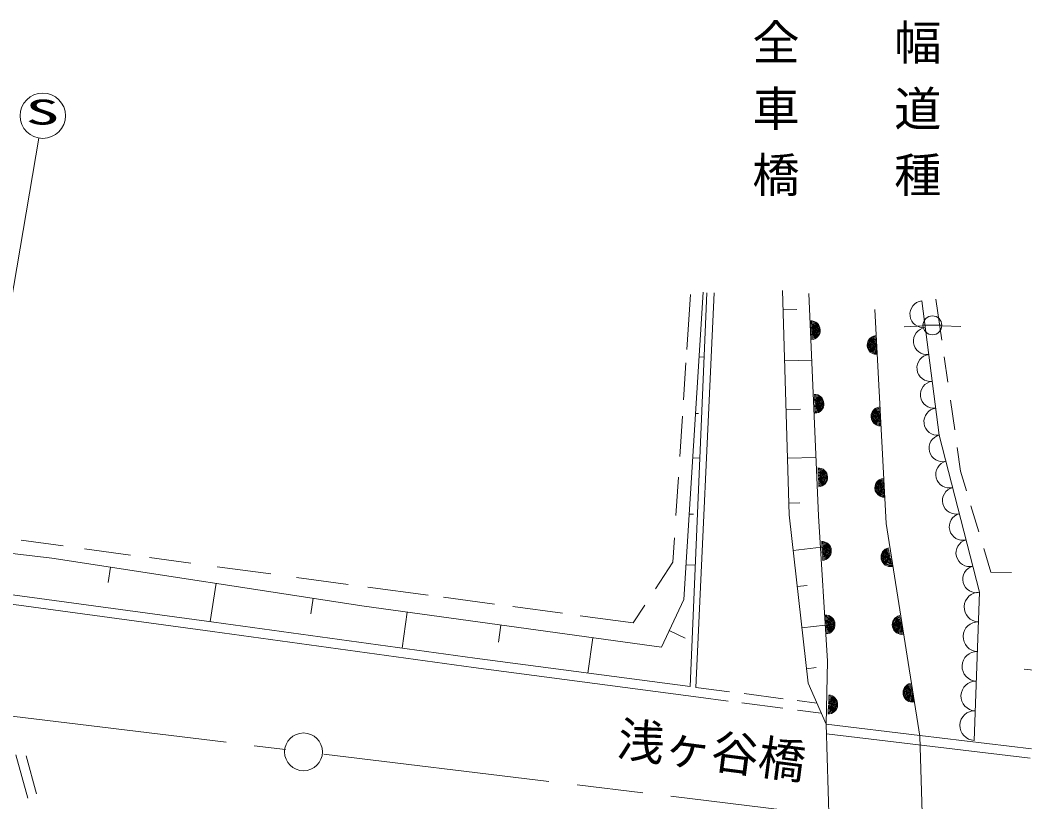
# Model space of a CAD drawing. Units: millimetres, scale not verified. Extents: x 40000 to 680000, y 20000 to 380000.
# Drawn here: x 256762 to 309915, y 278556 to 319899 of the extents above; entities that cross this region are included whole.
import ezdxf
from ezdxf.enums import TextEntityAlignment as Align

# ---------------------------------------------------------------- set-up
doc = ezdxf.new("R2010")
doc.units = ezdxf.units.MM
doc.header["$LTSCALE"] = 1000
doc.linetypes.add('CHAIN', pattern=[18.5, 12, -1.5, 3.5, -1.5])
for name, color, linetype, lineweight in [('M-BGD', 7, 'Continuous', 13), ('M-BMK', 2, 'CHAIN', 13), ('M-BMK-SRVR', 3, 'Continuous', 13), ('M-STR-STR1', 1, 'Continuous', 13), ('M-STR-STRC', 7, 'Continuous', 13)]:
    doc.layers.add(name, color=color, linetype=linetype, lineweight=lineweight)
doc.styles.add('ＭＳ ゴシック', font='')
doc.styles.get('ＭＳ ゴシック').set_extended_font_data('MS Gothic')

msp = doc.modelspace()

# ---------------------------------------------------------------- linework, layer by layer
at = {"layer": 'M-BGD'}
for p, q in [((291877, 289263), (292903, 305509)), ((292219, 305389), (292028, 302477)), ((293092, 305475), (292202, 284653)), ((293484, 305475), (292514, 284610)), ((297091, 305592), (297445, 293737)), ((298491, 305442), (298994, 293677)), ((305209, 305147), (305520, 302973)), ((297857, 304601), (297122, 304579)), ((301969, 304602), (302579, 293280)), ((304456, 305057), (305382, 297954)), ((304525, 303730), (303525, 303671)), ((304521, 303760), (305521, 303760)), ((305525, 303740), (306525, 303690)), ((292946, 302080), (292687, 302096)), ((298642, 301918), (297202, 301875)), ((305647, 302088), (305837, 300761)), ((291982, 301771), (291854, 299822)), ((305975, 299800), (306201, 298224)), ((298047, 299330), (297279, 299307)), ((291797, 298950), (291657, 296823)), ((292641, 299090), (292498, 299099)), ((305382, 297954), (307518, 289639)), ((306332, 297305), (306513, 296046)), ((292718, 296730), (292350, 296753)), ((298862, 296770), (297356, 296725)), ((291585, 295732), (291452, 293705)), ((306513, 296046), (306822, 295011)), ((298013, 294378), (297426, 294360)), ((307062, 294211), (307471, 292841)), ((292392, 293765), (292162, 293779)), ((297445, 293737), (298454, 284830)), ((298994, 293677), (299468, 285992)), ((244669, 293052), (258444, 291450)), ((302579, 293280), (304351, 282028)), ((259038, 292092), (256823, 292391)), ((291375, 292527), (291290, 291237)), ((262609, 291610), (260163, 291941)), ((299163, 292027), (297658, 291856)), ((307738, 291951), (308112, 290699)), ((258444, 291450), (274967, 288911)), ((265801, 291180), (263609, 291475)), ((261419, 290166), (261543, 290974)), ((270032, 290609), (267192, 290992)), ((291290, 291237), (290369, 289821)), ((292476, 291069), (291993, 291099)), ((274114, 290058), (271391, 290425)), ((308112, 290699), (309200, 290682)), ((266818, 288089), (267129, 290115)), ((278341, 289487), (275164, 289916)), ((298395, 290001), (297875, 289942)), ((255706, 289589), (267010, 288063)), ((272137, 288494), (272264, 289326)), ((281852, 289013), (279155, 289377)), ((290685, 286735), (291877, 289263)), ((307518, 289639), (307233, 281810)), ((255642, 289093), (266942, 287568)), ((274967, 288911), (290685, 286735)), ((285450, 288528), (282820, 288883)), ((289804, 288953), (289198, 288022)), ((276976, 286693), (277240, 288596)), ((289198, 288022), (286387, 288401)), ((266942, 287568), (280745, 285670)), ((267010, 288063), (280812, 286165)), ((282076, 287005), (282201, 287909)), ((291950, 287211), (291098, 287612)), ((299350, 287898), (298123, 287759)), ((286798, 285370), (287057, 287237)), ((280812, 286165), (292202, 284653)), ((299468, 285992), (299397, 282662)), ((280745, 285670), (292656, 284088)), ((298873, 285656), (298367, 285599)), ((310869, 285468), (309879, 285569)), ((292514, 284610), (294297, 284380)), ((298454, 284830), (299397, 282662)), ((292656, 284088), (294216, 283886)), ((295068, 284281), (297133, 284014)), ((297864, 283919), (298909, 283784)), ((294939, 283793), (297114, 283512)), ((297894, 283411), (299142, 283250)), ((299414, 282156), (310196, 280869)), ((304350, 282071), (310259, 281365)), ((256540, 281054), (257166, 278759)), ((257075, 280993), (257625, 278978))]:
    msp.add_line(p, q, dxfattribs=at)
msp.add_circle((305021, 303760), 500, dxfattribs=at)
for centre, radius, start, end in [((304548, 304347), 716, 97.4256, 277.4256), ((298589, 303497), 500, 272.8733, 92.8733), ((298589, 303497), 500, 272.8733, 92.8733), ((298589, 303497), 450, 272.8733, 92.8733), ((298589, 303497), 400, 272.8733, 92.8733), ((298589, 303497), 350, 272.8733, 92.8733), ((298589, 303497), 300, 272.8733, 92.8733), ((298589, 303497), 250, 272.8733, 92.8733), ((298589, 303497), 200, 272.8733, 92.8733), ((298589, 303497), 150, 272.8733, 92.8733), ((298589, 303497), 100, 272.8733, 92.8733), ((298589, 303497), 50, 272.8733, 92.8733), ((304734, 302926), 716, 97.4256, 277.4256), ((302071, 302715), 500, 93.0837, 273.0837), ((302071, 302715), 500, 93.0837, 273.0837), ((302071, 302715), 450, 93.0837, 273.0837), ((302071, 302715), 400, 93.0837, 273.0837), ((302071, 302715), 350, 93.0837, 273.0837), ((302071, 302715), 300, 93.0837, 273.0837), ((302071, 302715), 250, 93.0837, 273.0837), ((302071, 302715), 200, 93.0837, 273.0837), ((302071, 302715), 150, 93.0837, 273.0837), ((302071, 302715), 100, 93.0837, 273.0837), ((302071, 302715), 50, 93.0837, 273.0837), ((304919, 301506), 716, 97.4256, 277.4256), ((305104, 300085), 716, 97.4256, 277.4256), ((298784, 299607), 500, 272.8733, 92.8733), ((298784, 299607), 500, 272.8733, 92.8733), ((298784, 299607), 450, 272.8733, 92.8733), ((298784, 299607), 400, 272.8733, 92.8733), ((298784, 299607), 350, 272.8733, 92.8733), ((298784, 299607), 300, 272.8733, 92.8733), ((298784, 299607), 250, 272.8733, 92.8733), ((298784, 299607), 200, 272.8733, 92.8733), ((298784, 299607), 150, 272.8733, 92.8733), ((298784, 299607), 100, 272.8733, 92.8733), ((298784, 299607), 50, 272.8733, 92.8733), ((302274, 298941), 500, 93.0837, 273.0837), ((302274, 298941), 500, 93.0837, 273.0837), ((302274, 298941), 450, 93.0837, 273.0837), ((302274, 298941), 400, 93.0837, 273.0837), ((302274, 298941), 350, 93.0837, 273.0837), ((305289, 298664), 716, 97.4256, 277.4256), ((302274, 298941), 300, 93.0837, 273.0837), ((302274, 298941), 250, 93.0837, 273.0837), ((302274, 298941), 200, 93.0837, 273.0837), ((302274, 298941), 150, 93.0837, 273.0837), ((302274, 298941), 100, 93.0837, 273.0837), ((302274, 298941), 50, 93.0837, 273.0837), ((305560, 297261), 715, 104.4085, 284.4085), ((298979, 295717), 500, 272.8733, 92.8733), ((298979, 295717), 500, 272.8733, 92.8733), ((298979, 295717), 450, 272.8733, 92.8733), ((298979, 295717), 400, 272.8733, 92.8733), ((298979, 295717), 350, 272.8733, 92.8733), ((305916, 295875), 715, 104.4085, 284.4085), ((298979, 295717), 300, 272.8733, 92.8733), ((298979, 295717), 250, 272.8733, 92.8733), ((298979, 295717), 200, 272.8733, 92.8733), ((298979, 295717), 150, 272.8733, 92.8733), ((298979, 295717), 100, 272.8733, 92.8733), ((298979, 295717), 50, 272.8733, 92.8733), ((302478, 295167), 500, 93.0837, 273.0837), ((302478, 295167), 500, 93.0837, 273.0837), ((302478, 295167), 450, 93.0837, 273.0837), ((302478, 295167), 400, 93.0837, 273.0837), ((302478, 295167), 350, 93.0837, 273.0837), ((302478, 295167), 300, 93.0837, 273.0837), ((302478, 295167), 250, 93.0837, 273.0837), ((302478, 295167), 200, 93.0837, 273.0837), ((302478, 295167), 150, 93.0837, 273.0837), ((302478, 295167), 100, 93.0837, 273.0837), ((302478, 295167), 50, 93.0837, 273.0837), ((306272, 294490), 715, 104.4085, 284.4085), ((306628, 293104), 715, 104.4085, 284.4085), ((306984, 291718), 715, 104.4085, 284.4085), ((299175, 291827), 500, 272.8733, 92.8733), ((299175, 291827), 500, 272.8733, 92.8733), ((299175, 291827), 450, 272.8733, 92.8733), ((299175, 291827), 400, 272.8733, 92.8733), ((299175, 291827), 350, 272.8733, 92.8733), ((299175, 291827), 300, 272.8733, 92.8733), ((299175, 291827), 250, 272.8733, 92.8733), ((299175, 291827), 200, 272.8733, 92.8733), ((299175, 291827), 150, 272.8733, 92.8733), ((299175, 291827), 100, 272.8733, 92.8733), ((299175, 291827), 50, 272.8733, 92.8733), ((302804, 291501), 500, 101.6087, 281.6087), ((302804, 291501), 500, 101.6087, 281.6087), ((302804, 291501), 450, 101.6087, 281.6087), ((302804, 291501), 400, 101.6087, 281.6087), ((302804, 291501), 350, 101.6087, 281.6087), ((302804, 291501), 300, 101.6087, 281.6087), ((302804, 291501), 250, 101.6087, 281.6087), ((302804, 291501), 200, 101.6087, 281.6087), ((302804, 291501), 150, 101.6087, 281.6087), ((302804, 291501), 100, 101.6087, 281.6087), ((302804, 291501), 50, 101.6087, 281.6087), ((307340, 290332), 715, 104.4085, 284.4085), ((307489, 288856), 784, 87.9138, 267.9138), ((299370, 287937), 500, 272.8733, 92.8733), ((299370, 287937), 500, 272.8733, 92.8733), ((299370, 287937), 450, 272.8733, 92.8733), ((299370, 287937), 400, 272.8733, 92.8733), ((299370, 287937), 350, 272.8733, 92.8733), ((299370, 287937), 300, 272.8733, 92.8733), ((299370, 287937), 250, 272.8733, 92.8733), ((299370, 287937), 200, 272.8733, 92.8733), ((303398, 287917), 500, 101.6087, 281.6087), ((303398, 287917), 500, 101.6087, 281.6087), ((303398, 287917), 450, 101.6087, 281.6087), ((303398, 287917), 400, 101.6087, 281.6087), ((303398, 287917), 350, 101.6087, 281.6087), ((303398, 287917), 300, 101.6087, 281.6087), ((303398, 287917), 250, 101.6087, 281.6087), ((303398, 287917), 200, 101.6087, 281.6087), ((299370, 287937), 150, 272.8733, 92.8733), ((299370, 287937), 100, 272.8733, 92.8733), ((299370, 287937), 50, 272.8733, 92.8733), ((303398, 287917), 150, 101.6087, 281.6087), ((303398, 287917), 100, 101.6087, 281.6087), ((303398, 287917), 50, 101.6087, 281.6087), ((307432, 287291), 784, 87.9138, 267.9138), ((307375, 285725), 784, 87.9138, 267.9138), ((307318, 284159), 784, 87.9138, 267.9138), ((303970, 284332), 500, 101.6087, 281.6087), ((303970, 284332), 500, 101.6087, 281.6087), ((303970, 284332), 450, 101.6087, 281.6087), ((303970, 284332), 400, 101.6087, 281.6087), ((303970, 284332), 350, 101.6087, 281.6087), ((303970, 284332), 300, 101.6087, 281.6087), ((303970, 284332), 250, 101.6087, 281.6087), ((303970, 284332), 200, 101.6087, 281.6087), ((303970, 284332), 150, 101.6087, 281.6087), ((303970, 284332), 100, 101.6087, 281.6087), ((303970, 284332), 50, 101.6087, 281.6087), ((299510, 283709), 500, 267.1718, 87.1718), ((299510, 283709), 500, 267.1718, 87.1718), ((299510, 283709), 450, 267.1718, 87.1718), ((299510, 283709), 400, 267.1718, 87.1718), ((299510, 283709), 350, 267.1718, 87.1718), ((299510, 283709), 300, 267.1718, 87.1718), ((299510, 283709), 250, 267.1718, 87.1718), ((299510, 283709), 200, 267.1718, 87.1718), ((299510, 283709), 150, 267.1718, 87.1718), ((299510, 283709), 100, 267.1718, 87.1718), ((299510, 283709), 50, 267.1718, 87.1718), ((307261, 282593), 784, 87.9138, 267.9138)]:
    msp.add_arc(centre, radius, start, end, dxfattribs=at)
at = {"layer": 'M-BMK'}
for p, q in [((200655, 289848), (270798, 281329)), ((272828, 281082), (370020, 269278))]:
    msp.add_line(p, q, dxfattribs=at)
at = {"layer": 'M-BMK-SRVR'}
msp.add_circle((271754, 281201), 1000, dxfattribs=at)
at = {"layer": 'M-STR-STR1'}
for p, q in [((299397, 282662), (304350, 282071)), ((299397, 282662), (299702, 273253)), ((304351, 282028), (304651, 272759))]:
    msp.add_line(p, q, dxfattribs=at)
at = {"layer": 'M-STR-STRC'}
msp.add_line((257756, 313660), (253390, 288049), dxfattribs=at)
msp.add_circle((257963, 314842), 1200, dxfattribs=at)

# ---------------------------------------------------------------- texts
at = {"layer": 'M-STR-STR1', "style": 'ＭＳ ゴシック'}
for s, rotation, p in [('全\u3000\u3000幅', 359.98, (295500, 317244)), ('車\u3000\u3000道', 359.98, (295499, 313744)), ('橋\u3000\u3000種', 359.98, (295498, 310244)), (' 浅ヶ谷橋', 352.628, (286965, 280634))]:
    msp.add_text(s, height=1833, rotation=rotation, dxfattribs=at).set_placement(p, align=Align.BOTTOM_LEFT)
at = {"layer": 'M-STR-STRC', "style": 'ＭＳ ゴシック', "width": 2}
msp.add_text('S', height=1320, rotation=359.98, dxfattribs=at).set_placement((257045, 313979), align=Align.BOTTOM_LEFT)

doc.saveas('drawing.dxf')
